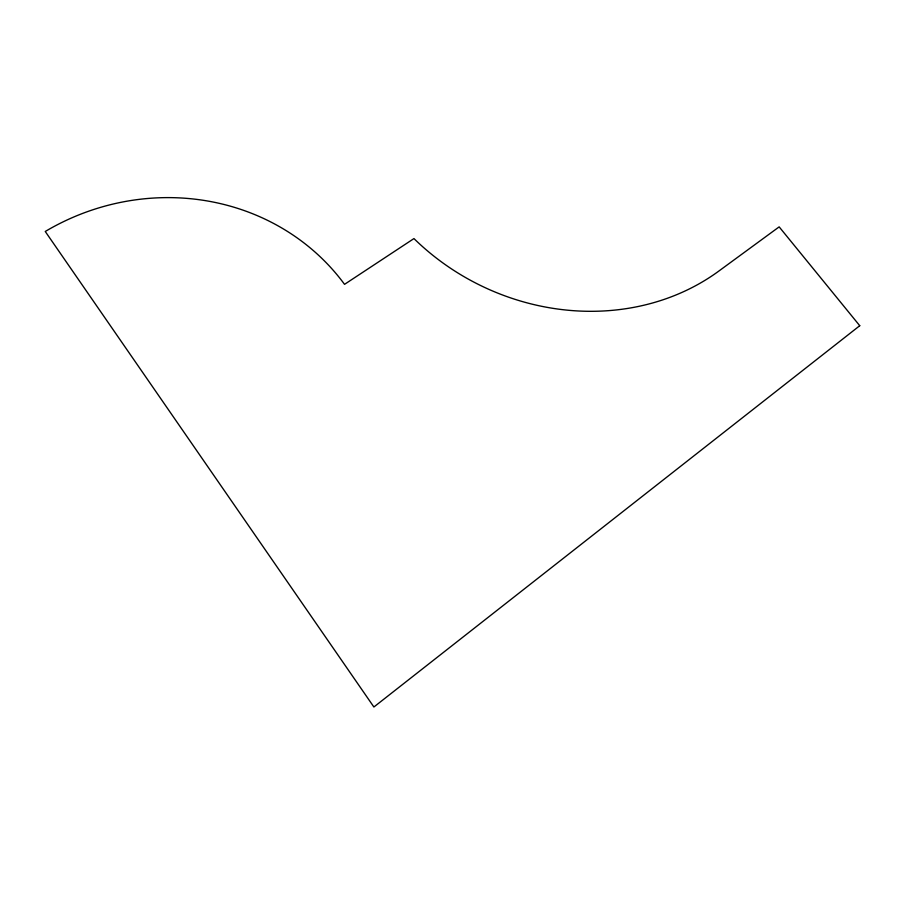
<?xml version="1.0" encoding="UTF-8"?>
<svg xmlns="http://www.w3.org/2000/svg" width="905" height="905" viewBox="0 0 905 905"><rect width="100%" height="100%" fill="white"/><g stroke="black" fill="none" stroke-linecap="round" stroke-linejoin="round"><path stroke-width="1.36" d="M859.75 325.71L373.889 706.997L45.25 231.476A228.298 214.96 -24 0 1 344.534 284.34L413.958 238.581A229.27 203.636 25.9 0 0 718.819 271.081L779.16 226.872L859.75 325.71"/></g></svg>
